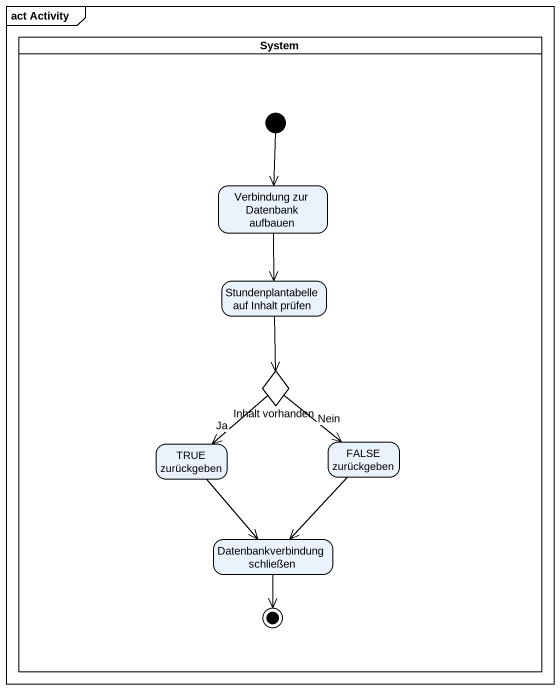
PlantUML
@startuml
mainframe act Activity
hide empty description
state System <<partition>> {
  state "Verbindung zur Datenbank aufbauen" as Verbindung_zur_Datenbank
  state "Stundenplantabelle auf Inhalt prüfen" as Stundenplantabelle_auf
  state "Inhalt vorhanden" as Inhalt_vorhanden <<choice>>
  state "TRUE zurückgeben" as TRUE_zurückgeben
  state "FALSE zurückgeben" as FALSE_zurückgeben
  state "Datenbankverbindung schließen" as Datenbankverbindung
  [*] --> Verbindung_zur_Datenbank
  Datenbankverbindung --> [*]
}
Verbindung_zur_Datenbank --> Stundenplantabelle_auf
Stundenplantabelle_auf --> Inhalt_vorhanden
Inhalt_vorhanden --> TRUE_zurückgeben : Ja
Inhalt_vorhanden --> FALSE_zurückgeben : Nein
TRUE_zurückgeben --> Datenbankverbindung
FALSE_zurückgeben --> Datenbankverbindung
@enduml
